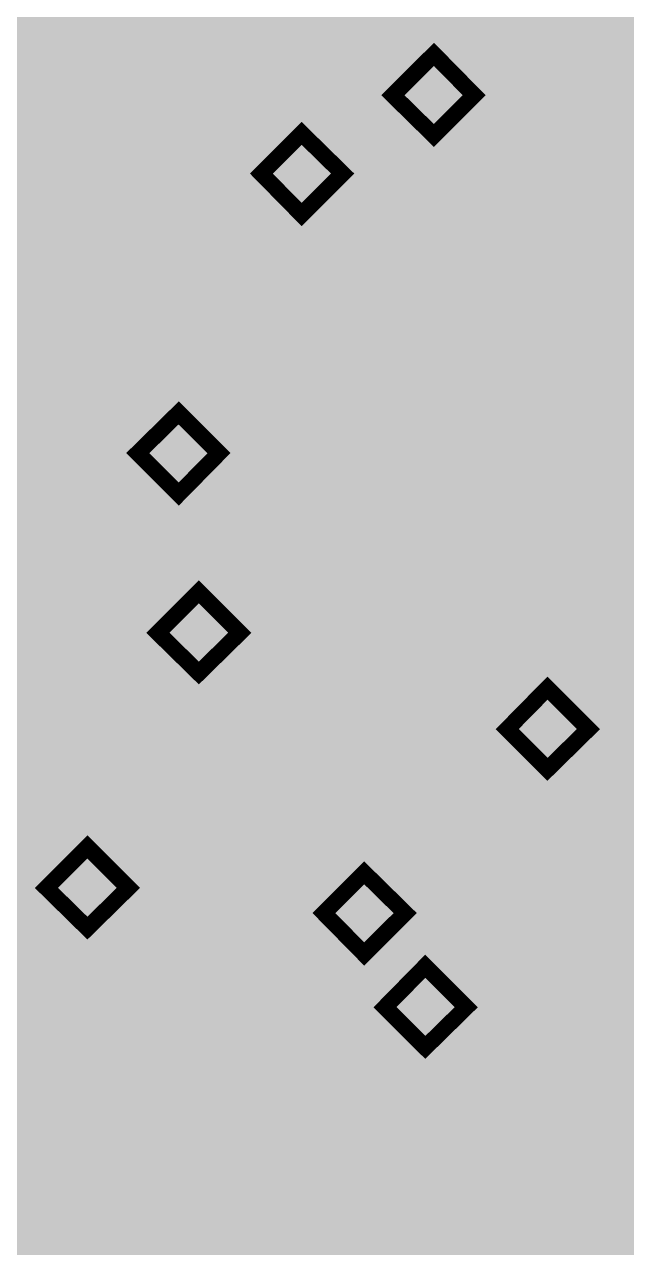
# Model space of a CAD drawing. Header units: millimetres. Extents: x 92 to 588, y 96 to 434.
# Drawn here: x 371.89 to 386.66, y 261.29 to 291.31 of the extents above; entities that cross this region are included whole.
import ezdxf

# ---------------------------------------------------------------- set-up
doc = ezdxf.new("R2010")
doc.units = ezdxf.units.MM
doc.layers.add('H', color=7, linetype='Continuous')
doc.layers.add('P', color=7, linetype='Continuous')

msp = doc.modelspace()

# ---------------------------------------------------------------- hatches: boundary and pattern name
at = {"layer": 'H', "linetype": 'Continuous'}
for points in [[(291.162, 223.903), (291.162, 433.788), (588.166, 433.788), (588.166, 223.903), (291.162, 223.903)], [(91.585, 96.255), (91.585, 292.1), (374.884, 292.1), (374.884, 96.255), (91.585, 96.255)], [(373.818, 288.532), (375, 290.807), (373.659, 290.807), (373.659, 291.124), (375.3, 291.124), (375.3, 290.736), (374.188, 288.532), (373.818, 288.532)], [(375.758, 288.532), (376.94, 290.807), (375.599, 290.807), (375.599, 291.124), (377.24, 291.124), (377.24, 290.736), (376.129, 288.532), (375.758, 288.532)], [(379.11, 288.479), (378.968, 288.496), (378.898, 288.496), (378.827, 288.514), (378.827, 288.849), (378.898, 288.831), (378.968, 288.796), (379.074, 288.778), (379.162, 288.778), (379.251, 288.778), (379.392, 288.814), (379.533, 288.867), (379.639, 288.955), (379.692, 289.008), (379.745, 289.061), (379.815, 289.202), (379.868, 289.361), (379.903, 289.537), (379.921, 289.643), (379.815, 289.837), (379.921, 289.89), (379.921, 289.96), (379.921, 290.19), (379.903, 290.401), (379.868, 290.489), (379.85, 290.56), (379.78, 290.701), (379.745, 290.736), (379.709, 290.772), (379.621, 290.842), (379.586, 290.86), (379.515, 290.878), (379.409, 290.895), (379.321, 290.878), (379.18, 290.825), (379.11, 290.772), (379.039, 290.701), (379.004, 290.595), (378.951, 290.437), (378.951, 290.295), (378.951, 290.207), (378.968, 290.084), (379.021, 289.978), (379.074, 289.872), (379.127, 289.837), (379.162, 289.819), (379.233, 289.784), (379.268, 289.766), (379.356, 289.749), (379.462, 289.749), (379.568, 289.749), (379.692, 289.784), (379.815, 289.837), (379.921, 289.643), (379.78, 289.555), (379.656, 289.502), (379.586, 289.484), (379.445, 289.466), (379.374, 289.466), (379.233, 289.466), (379.11, 289.502), (379.057, 289.519), (378.933, 289.572), (378.88, 289.625), (378.81, 289.678), (378.704, 289.802), (378.669, 289.89), (378.633, 289.978), (378.598, 290.172), (378.598, 290.278), (378.598, 290.384), (378.633, 290.56), (378.669, 290.648), (378.704, 290.719), (378.792, 290.86), (378.845, 290.93), (378.898, 290.983), (379.021, 291.072), (379.11, 291.107), (379.18, 291.142), (379.339, 291.16), (379.427, 291.177), (379.515, 291.16), (379.674, 291.142), (379.745, 291.107), (379.815, 291.072), (379.939, 290.983), (379.991, 290.93), (380.062, 290.86), (380.168, 290.683), (380.203, 290.56), (380.238, 290.437), (380.274, 290.154), (380.274, 289.978), (380.274, 289.819), (380.238, 289.519), (380.203, 289.378), (380.168, 289.237), (380.062, 288.99), (379.991, 288.902), (379.921, 288.796), (379.727, 288.637), (379.639, 288.584), (379.515, 288.532), (379.268, 288.479), (379.11, 288.479)], [(381.932, 288.584), (380.926, 289.572), (381.932, 290.578), (382.92, 289.572), (381.932, 288.584)], [(377.716, 288.532), (377.716, 289.025), (378.122, 289.025), (378.122, 288.532), (377.716, 288.532)], [(378.686, 286.644), (377.698, 287.65), (378.686, 288.637), (379.692, 287.65), (378.686, 286.644)], [(376.534, 283.099), (376.428, 283.116), (376.252, 283.134), (376.181, 283.169), (376.093, 283.187), (375.97, 283.275), (375.917, 283.328), (375.864, 283.381), (375.776, 283.504), (375.723, 283.646), (375.688, 283.804), (375.688, 283.875), (375.688, 283.981), (375.74, 284.175), (375.793, 284.263), (375.864, 284.351), (376.023, 284.492), (376.129, 284.545), (376.27, 284.404), (376.146, 284.298), (376.111, 284.228), (376.076, 284.157), (376.04, 283.998), (376.04, 283.91), (376.04, 283.787), (376.111, 283.593), (376.181, 283.522), (376.252, 283.452), (376.428, 283.363), (376.534, 283.363), (376.64, 283.363), (376.816, 283.434), (376.887, 283.487), (376.94, 283.557), (377.01, 283.751), (377.01, 283.857), (377.01, 283.928), (376.975, 284.051), (376.958, 284.104), (376.922, 284.157), (376.799, 284.245), (376.711, 284.298), (376.64, 284.333), (376.552, 284.369), (376.446, 284.404), (376.34, 284.457), (376.27, 284.404), (376.129, 284.545), (376.04, 284.616), (375.899, 284.739), (375.846, 284.792), (375.793, 284.863), (375.758, 285.039), (375.74, 285.127), (375.758, 285.198), (375.776, 285.339), (375.829, 285.462), (375.917, 285.568), (375.97, 285.621), (376.023, 285.656), (376.146, 285.727), (376.287, 285.78), (376.446, 285.798), (376.534, 285.815), (376.622, 285.798), (376.781, 285.78), (376.922, 285.745), (377.046, 285.674), (377.152, 285.568), (377.222, 285.462), (377.275, 285.357), (377.31, 285.215), (377.31, 285.145), (377.293, 285.057), (377.257, 284.898), (377.205, 284.81), (377.152, 284.722), (377.01, 284.598), (376.905, 284.545), (376.781, 284.686), (376.887, 284.81), (376.905, 284.863), (376.94, 284.933), (376.958, 285.074), (376.958, 285.145), (376.958, 285.233), (376.905, 285.374), (376.852, 285.445), (376.816, 285.462), (376.746, 285.515), (376.622, 285.551), (376.534, 285.551), (376.428, 285.551), (376.287, 285.498), (376.217, 285.445), (376.181, 285.427), (376.146, 285.357), (376.093, 285.251), (376.093, 285.163), (376.093, 285.11), (376.129, 285.004), (376.164, 284.951), (376.199, 284.916), (376.287, 284.827), (376.34, 284.792), (376.411, 284.757), (376.499, 284.704), (376.605, 284.669), (376.711, 284.633), (376.781, 284.686), (376.905, 284.545), (377.028, 284.475), (377.187, 284.351), (377.257, 284.281), (377.31, 284.192), (377.363, 283.998), (377.363, 283.893), (377.363, 283.804), (377.346, 283.646), (377.275, 283.504), (377.187, 283.381), (377.134, 283.328), (377.063, 283.275), (376.94, 283.187), (376.781, 283.134), (376.622, 283.116), (376.534, 283.099)], [(370.89, 283.169), (372.072, 285.445), (370.731, 285.445), (370.731, 285.745), (372.371, 285.745), (372.371, 285.357), (371.26, 283.169), (370.89, 283.169)], [(372.83, 283.169), (374.012, 285.445), (372.689, 285.445), (372.689, 285.745), (374.329, 285.745), (374.329, 285.357), (373.2, 283.169), (372.83, 283.169)], [(378.404, 283.116), (378.21, 283.116), (378.034, 283.152), (377.857, 283.205), (377.716, 283.258), (377.716, 283.628), (377.787, 283.593), (377.857, 283.557), (377.928, 283.522), (378.016, 283.487), (378.122, 283.452), (378.21, 283.434), (378.298, 283.416), (378.404, 283.416), (378.51, 283.416), (378.598, 283.452), (378.651, 283.469), (378.739, 283.522), (378.774, 283.575), (378.827, 283.646), (378.88, 283.751), (378.898, 283.857), (378.915, 283.981), (378.898, 284.051), (378.88, 284.175), (378.863, 284.21), (378.845, 284.263), (378.792, 284.333), (378.757, 284.369), (378.721, 284.386), (378.633, 284.439), (378.58, 284.457), (378.457, 284.475), (378.333, 284.475), (378.192, 284.475), (378.051, 284.457), (377.928, 284.439), (377.822, 284.422), (377.822, 285.745), (379.251, 285.745), (379.251, 285.445), (378.157, 285.445), (378.157, 284.757), (378.228, 284.757), (378.351, 284.774), (378.386, 284.774), (378.58, 284.774), (378.721, 284.739), (378.792, 284.722), (378.933, 284.651), (378.986, 284.616), (379.057, 284.563), (379.162, 284.439), (379.198, 284.369), (379.215, 284.298), (379.251, 284.104), (379.251, 283.893), (379.233, 283.716), (379.198, 283.646), (379.162, 283.557), (379.092, 283.416), (379.039, 283.363), (378.968, 283.31), (378.845, 283.222), (378.757, 283.187), (378.669, 283.152), (378.492, 283.116), (378.404, 283.116)], [(374.788, 283.169), (374.788, 283.663), (375.211, 283.663), (375.211, 283.169), (374.788, 283.169)], [(375.67, 279.783), (374.665, 280.788), (375.67, 281.776), (376.658, 280.788), (375.67, 279.783)], [(375.987, 278.442), (377.169, 280.718), (375.829, 280.718), (375.829, 281.017), (377.469, 281.017), (377.469, 280.629), (376.358, 278.442), (375.987, 278.442)], [(377.928, 278.442), (379.11, 280.718), (377.787, 280.718), (377.787, 281.017), (379.427, 281.017), (379.427, 280.629), (378.298, 278.442), (377.928, 278.442)], [(381.209, 278.389), (381.138, 278.389), (381.067, 278.407), (380.997, 278.424), (380.997, 278.76), (381.067, 278.724), (381.156, 278.707), (381.244, 278.689), (381.332, 278.689), (381.42, 278.689), (381.579, 278.707), (381.702, 278.777), (381.826, 278.848), (381.914, 278.971), (381.985, 279.095), (382.055, 279.253), (382.073, 279.448), (382.09, 279.553), (381.985, 279.73), (382.09, 279.8), (382.09, 279.853), (382.09, 280.083), (382.073, 280.294), (382.055, 280.382), (382.02, 280.471), (381.949, 280.594), (381.914, 280.647), (381.879, 280.682), (381.808, 280.735), (381.755, 280.753), (381.685, 280.788), (381.597, 280.788), (381.491, 280.788), (381.35, 280.735), (381.279, 280.665), (381.244, 280.629), (381.226, 280.594), (381.173, 280.506), (381.12, 280.329), (381.12, 280.188), (381.12, 280.118), (381.138, 279.977), (381.173, 279.924), (381.191, 279.871), (381.261, 279.783), (381.297, 279.747), (381.332, 279.712), (381.403, 279.677), (381.455, 279.677), (381.526, 279.659), (381.632, 279.659), (381.738, 279.659), (381.861, 279.694), (381.985, 279.73), (382.09, 279.553), (381.949, 279.465), (381.826, 279.412), (381.755, 279.395), (381.632, 279.377), (381.544, 279.359), (381.42, 279.377), (381.297, 279.395), (381.226, 279.412), (381.12, 279.483), (381.05, 279.518), (380.979, 279.571), (380.873, 279.712), (380.838, 279.783), (380.803, 279.871), (380.768, 280.065), (380.768, 280.171), (380.768, 280.277), (380.803, 280.453), (380.838, 280.541), (380.873, 280.629), (380.962, 280.77), (381.015, 280.823), (381.067, 280.876), (381.209, 280.964), (381.279, 281), (381.35, 281.035), (381.508, 281.07), (381.597, 281.07), (381.685, 281.07), (381.844, 281.035), (381.914, 281.017), (381.985, 280.982), (382.108, 280.894), (382.161, 280.841), (382.232, 280.77), (382.337, 280.576), (382.373, 280.471), (382.408, 280.347), (382.443, 280.047), (382.443, 279.888), (382.443, 279.73), (382.408, 279.412), (382.373, 279.271), (382.337, 279.13), (382.232, 278.901), (382.161, 278.795), (382.09, 278.707), (381.914, 278.548), (381.808, 278.495), (381.702, 278.442), (381.438, 278.389), (381.297, 278.389), (381.209, 278.389)], [(383.378, 278.389), (383.184, 278.407), (383.096, 278.424), (382.902, 278.477), (382.761, 278.548), (382.761, 278.901), (382.92, 278.83), (383.078, 278.76), (383.184, 278.724), (383.36, 278.689), (383.449, 278.689), (383.555, 278.689), (383.66, 278.707), (383.713, 278.742), (383.801, 278.795), (383.837, 278.83), (383.907, 278.901), (383.943, 278.989), (383.96, 279.042), (383.978, 279.165), (383.995, 279.218), (383.978, 279.289), (383.96, 279.412), (383.943, 279.465), (383.925, 279.5), (383.872, 279.571), (383.837, 279.606), (383.749, 279.642), (383.66, 279.677), (383.555, 279.694), (383.449, 279.694), (383.29, 279.694), (383.29, 279.977), (383.413, 279.977), (383.519, 279.977), (383.713, 280.047), (383.784, 280.083), (383.819, 280.118), (383.89, 280.188), (383.925, 280.312), (383.943, 280.418), (383.943, 280.453), (383.925, 280.541), (383.907, 280.576), (383.872, 280.612), (383.837, 280.665), (383.731, 280.735), (383.66, 280.753), (383.572, 280.77), (383.484, 280.77), (383.396, 280.77), (383.308, 280.753), (383.202, 280.718), (383.114, 280.682), (383.043, 280.647), (382.972, 280.612), (382.92, 280.576), (382.867, 280.541), (382.849, 280.912), (382.972, 280.964), (383.149, 281.017), (383.237, 281.053), (383.431, 281.07), (383.519, 281.07), (383.678, 281.07), (383.819, 281.035), (383.89, 281.017), (384.013, 280.964), (384.066, 280.929), (384.119, 280.876), (384.207, 280.788), (384.225, 280.718), (384.26, 280.665), (384.295, 280.523), (384.295, 280.453), (384.278, 280.347), (384.207, 280.153), (384.154, 280.083), (384.084, 279.994), (383.907, 279.888), (383.819, 279.871), (383.89, 279.818), (383.978, 279.8), (384.084, 279.747), (384.154, 279.677), (384.19, 279.642), (384.26, 279.536), (384.295, 279.483), (384.313, 279.43), (384.331, 279.289), (384.348, 279.201), (384.331, 279.112), (384.313, 278.954), (384.278, 278.883), (384.242, 278.813), (384.172, 278.671), (384.119, 278.618), (384.048, 278.566), (383.907, 278.477), (383.837, 278.442), (383.749, 278.407), (383.572, 278.389), (383.378, 278.389)], [(379.886, 278.442), (379.886, 278.936), (380.291, 278.936), (380.291, 278.442), (379.886, 278.442)], [(385.054, 274.914), (386.236, 277.19), (384.895, 277.19), (384.895, 277.49), (386.535, 277.49), (386.535, 277.102), (385.424, 274.914), (385.054, 274.914)], [(376.164, 275.391), (375.158, 276.378), (376.164, 277.384), (377.169, 276.378), (376.164, 275.391)], [(371.93, 273.274), (371.93, 273.644), (372.107, 273.803), (372.248, 273.944), (372.407, 274.103), (372.548, 274.262), (372.689, 274.42), (372.901, 274.685), (372.954, 274.791), (373.006, 274.879), (373.059, 275.091), (373.059, 275.179), (373.059, 275.285), (373.024, 275.373), (373.006, 275.408), (372.971, 275.479), (372.936, 275.514), (372.865, 275.567), (372.795, 275.585), (372.707, 275.602), (372.618, 275.62), (372.53, 275.602), (372.442, 275.585), (372.336, 275.567), (372.248, 275.532), (372.177, 275.496), (372.107, 275.461), (372.054, 275.426), (372.001, 275.391), (371.983, 275.761), (372.107, 275.814), (372.283, 275.867), (372.371, 275.884), (372.565, 275.92), (372.654, 275.92), (372.742, 275.92), (372.901, 275.884), (373.042, 275.849), (373.165, 275.761), (373.218, 275.726), (373.271, 275.673), (373.342, 275.567), (373.395, 275.426), (373.412, 275.285), (373.412, 275.197), (373.412, 275.055), (373.377, 274.932), (373.342, 274.791), (373.289, 274.685), (373.218, 274.579), (373.13, 274.456), (373.042, 274.35), (372.936, 274.244), (372.777, 274.068), (372.583, 273.874), (372.389, 273.697), (372.248, 273.574), (373.518, 273.574), (373.518, 273.274), (371.93, 273.274)], [(376.852, 272.903), (376.764, 272.903), (376.587, 272.939), (376.499, 272.956), (376.428, 272.992), (376.287, 273.062), (376.234, 273.115), (376.181, 273.168), (376.093, 273.292), (376.076, 273.362), (376.04, 273.45), (376.023, 273.591), (376.023, 273.68), (376.023, 273.768), (376.076, 273.962), (376.129, 274.05), (376.181, 274.138), (376.358, 274.279), (376.446, 274.332), (376.587, 274.209), (376.481, 274.085), (376.446, 274.015), (376.411, 273.944), (376.375, 273.785), (376.358, 273.697), (376.375, 273.591), (376.446, 273.397), (376.499, 273.309), (376.587, 273.239), (376.764, 273.168), (376.852, 273.15), (376.958, 273.168), (377.134, 273.221), (377.205, 273.292), (377.275, 273.362), (377.346, 273.538), (377.346, 273.644), (377.346, 273.715), (377.31, 273.856), (377.275, 273.891), (377.24, 273.944), (377.116, 274.05), (377.046, 274.085), (376.975, 274.121), (376.887, 274.156), (376.781, 274.209), (376.658, 274.244), (376.587, 274.209), (376.446, 274.332), (376.358, 274.403), (376.217, 274.526), (376.164, 274.597), (376.129, 274.667), (376.076, 274.826), (376.076, 274.914), (376.076, 274.985), (376.111, 275.126), (376.164, 275.249), (376.252, 275.355), (376.305, 275.408), (376.358, 275.461), (376.481, 275.532), (376.622, 275.567), (376.781, 275.602), (376.852, 275.602), (376.94, 275.602), (377.099, 275.585), (377.24, 275.532), (377.363, 275.461), (377.416, 275.408), (377.469, 275.373), (377.557, 275.267), (377.61, 275.144), (377.628, 275.02), (377.628, 274.95), (377.628, 274.861), (377.575, 274.685), (377.54, 274.597), (377.487, 274.526), (377.328, 274.385), (377.24, 274.332), (377.099, 274.473), (377.205, 274.597), (377.24, 274.667), (377.257, 274.72), (377.293, 274.861), (377.293, 274.932), (377.293, 275.02), (377.222, 275.161), (377.169, 275.232), (377.152, 275.267), (377.081, 275.302), (376.958, 275.338), (376.852, 275.355), (376.764, 275.338), (376.605, 275.285), (376.552, 275.249), (376.517, 275.214), (376.464, 275.161), (376.428, 275.055), (376.428, 274.967), (376.428, 274.897), (376.464, 274.791), (376.481, 274.738), (376.517, 274.703), (376.605, 274.614), (376.675, 274.579), (376.728, 274.544), (376.834, 274.509), (376.94, 274.456), (377.028, 274.42), (377.099, 274.473), (377.24, 274.332), (377.346, 274.262), (377.522, 274.138), (377.575, 274.068), (377.628, 273.997), (377.698, 273.785), (377.698, 273.68), (377.698, 273.591), (377.663, 273.45), (377.61, 273.309), (377.522, 273.186), (377.451, 273.115), (377.399, 273.062), (377.257, 272.992), (377.116, 272.939), (376.94, 272.903), (376.852, 272.903)], [(379.903, 272.903), (379.797, 272.903), (379.621, 272.956), (379.462, 273.027), (379.321, 273.15), (379.268, 273.239), (379.233, 273.327), (379.162, 273.538), (379.11, 273.785), (379.074, 274.085), (379.074, 274.42), (379.11, 274.72), (379.162, 274.985), (379.233, 275.179), (379.286, 275.267), (379.339, 275.355), (379.462, 275.479), (379.621, 275.549), (379.797, 275.585), (379.903, 275.602), (379.903, 275.302), (379.833, 275.302), (379.709, 275.267), (379.674, 275.232), (379.621, 275.197), (379.55, 275.108), (379.515, 275.038), (379.498, 274.967), (379.462, 274.808), (379.445, 274.703), (379.427, 274.491), (379.427, 274.244), (379.427, 273.997), (379.445, 273.803), (379.462, 273.697), (379.498, 273.538), (379.515, 273.468), (379.55, 273.397), (379.621, 273.309), (379.656, 273.256), (379.709, 273.239), (379.833, 273.186), (379.974, 273.186), (380.097, 273.221), (380.133, 273.256), (380.185, 273.292), (380.256, 273.397), (380.291, 273.468), (380.309, 273.538), (380.344, 273.697), (380.362, 273.785), (380.38, 273.997), (380.38, 274.244), (380.38, 274.509), (380.362, 274.72), (380.344, 274.808), (380.309, 274.967), (380.291, 275.038), (380.256, 275.108), (380.185, 275.197), (380.133, 275.232), (380.097, 275.267), (379.974, 275.302), (379.903, 275.302), (379.903, 275.602), (380.009, 275.585), (380.185, 275.549), (380.344, 275.461), (380.485, 275.338), (380.538, 275.267), (380.574, 275.179), (380.644, 274.967), (380.697, 274.703), (380.732, 274.42), (380.732, 274.244), (380.732, 274.085), (380.697, 273.785), (380.644, 273.521), (380.574, 273.309), (380.521, 273.239), (380.468, 273.15), (380.344, 273.027), (380.185, 272.956), (380.009, 272.903), (379.903, 272.903)], [(381.844, 272.903), (381.755, 272.903), (381.579, 272.939), (381.491, 272.956), (381.42, 272.992), (381.279, 273.062), (381.226, 273.115), (381.173, 273.168), (381.103, 273.292), (381.067, 273.362), (381.032, 273.45), (381.015, 273.591), (381.015, 273.68), (381.015, 273.768), (381.067, 273.962), (381.12, 274.05), (381.173, 274.138), (381.35, 274.279), (381.438, 274.332), (381.579, 274.209), (381.473, 274.085), (381.438, 274.015), (381.403, 273.944), (381.367, 273.785), (381.35, 273.697), (381.367, 273.591), (381.438, 273.397), (381.491, 273.309), (381.579, 273.239), (381.755, 273.168), (381.861, 273.15), (381.967, 273.168), (382.126, 273.221), (382.196, 273.292), (382.267, 273.362), (382.337, 273.538), (382.337, 273.644), (382.337, 273.715), (382.302, 273.856), (382.267, 273.891), (382.232, 273.944), (382.108, 274.05), (382.038, 274.085), (381.967, 274.121), (381.879, 274.156), (381.773, 274.209), (381.65, 274.244), (381.579, 274.209), (381.438, 274.332), (381.35, 274.403), (381.209, 274.526), (381.156, 274.597), (381.12, 274.667), (381.067, 274.826), (381.067, 274.914), (381.067, 274.985), (381.103, 275.126), (381.156, 275.249), (381.244, 275.355), (381.297, 275.408), (381.35, 275.461), (381.473, 275.532), (381.614, 275.567), (381.773, 275.602), (381.844, 275.602), (381.932, 275.602), (382.09, 275.585), (382.232, 275.532), (382.355, 275.461), (382.408, 275.408), (382.461, 275.373), (382.549, 275.267), (382.602, 275.144), (382.62, 275.02), (382.62, 274.95), (382.62, 274.861), (382.567, 274.685), (382.531, 274.597), (382.479, 274.526), (382.32, 274.385), (382.232, 274.332), (382.108, 274.473), (382.196, 274.597), (382.232, 274.667), (382.249, 274.72), (382.285, 274.861), (382.285, 274.932), (382.285, 275.02), (382.232, 275.161), (382.179, 275.232), (382.143, 275.267), (382.073, 275.302), (381.949, 275.338), (381.844, 275.355), (381.755, 275.338), (381.597, 275.285), (381.544, 275.249), (381.508, 275.214), (381.455, 275.161), (381.42, 275.055), (381.42, 274.967), (381.42, 274.897), (381.455, 274.791), (381.473, 274.738), (381.508, 274.703), (381.597, 274.614), (381.667, 274.579), (381.72, 274.544), (381.826, 274.509), (381.932, 274.456), (382.02, 274.42), (382.108, 274.473), (382.232, 274.332), (382.337, 274.262), (382.514, 274.138), (382.567, 274.068), (382.62, 273.997), (382.69, 273.785), (382.69, 273.68), (382.69, 273.591), (382.655, 273.45), (382.602, 273.309), (382.514, 273.186), (382.443, 273.115), (382.39, 273.062), (382.249, 272.992), (382.108, 272.939), (381.932, 272.903), (381.844, 272.903)], [(374.259, 272.956), (375.441, 275.232), (374.118, 275.232), (374.118, 275.549), (375.758, 275.549), (375.758, 275.161), (374.629, 272.956), (374.259, 272.956)], [(384.719, 273.027), (383.731, 274.015), (384.719, 275.02), (385.724, 274.015), (384.719, 273.027)], [(378.157, 272.956), (378.157, 273.45), (378.58, 273.45), (378.58, 272.956), (378.157, 272.956)], [(373.43, 269.129), (372.424, 270.117), (373.43, 271.122), (374.435, 270.117), (373.43, 269.129)], [(382.055, 268.088), (383.237, 270.363), (381.896, 270.363), (381.896, 270.663), (383.537, 270.663), (383.537, 270.275), (382.426, 268.088), (382.055, 268.088)], [(384.648, 268.018), (384.542, 268.018), (384.366, 268.053), (384.207, 268.106), (384.084, 268.194), (384.013, 268.247), (383.96, 268.3), (383.89, 268.423), (383.854, 268.494), (383.837, 268.564), (383.801, 268.723), (383.801, 268.794), (383.801, 268.899), (383.854, 269.093), (383.907, 269.182), (383.978, 269.27), (384.137, 269.411), (384.242, 269.464), (384.384, 269.323), (384.26, 269.199), (384.225, 269.146), (384.19, 269.076), (384.154, 268.899), (384.154, 268.829), (384.154, 268.705), (384.225, 268.511), (384.295, 268.441), (384.366, 268.37), (384.542, 268.282), (384.648, 268.282), (384.754, 268.282), (384.93, 268.353), (385.001, 268.406), (385.054, 268.476), (385.124, 268.653), (385.124, 268.776), (385.124, 268.847), (385.089, 268.97), (385.071, 269.023), (385.036, 269.076), (384.913, 269.164), (384.825, 269.217), (384.754, 269.252), (384.666, 269.288), (384.56, 269.323), (384.436, 269.376), (384.384, 269.323), (384.242, 269.464), (384.137, 269.534), (383.995, 269.64), (383.96, 269.711), (383.907, 269.781), (383.872, 269.94), (383.854, 270.046), (383.872, 270.117), (383.89, 270.258), (383.943, 270.363), (384.031, 270.487), (384.084, 270.522), (384.137, 270.575), (384.26, 270.646), (384.401, 270.699), (384.56, 270.716), (384.719, 270.716), (384.877, 270.699), (385.019, 270.646), (385.16, 270.575), (385.213, 270.54), (385.248, 270.487), (385.336, 270.381), (385.389, 270.275), (385.424, 270.134), (385.424, 270.064), (385.407, 269.975), (385.371, 269.817), (385.318, 269.728), (385.265, 269.64), (385.124, 269.517), (385.019, 269.464), (384.895, 269.605), (385.001, 269.728), (385.019, 269.781), (385.054, 269.852), (385.071, 269.993), (385.071, 270.064), (385.071, 270.152), (385.019, 270.293), (384.966, 270.346), (384.93, 270.381), (384.86, 270.416), (384.736, 270.469), (384.63, 270.469), (384.542, 270.469), (384.384, 270.416), (384.331, 270.363), (384.295, 270.346), (384.26, 270.275), (384.207, 270.169), (384.207, 270.081), (384.207, 270.028), (384.242, 269.905), (384.278, 269.87), (384.295, 269.817), (384.401, 269.746), (384.454, 269.711), (384.525, 269.676), (384.613, 269.623), (384.719, 269.57), (384.825, 269.552), (384.895, 269.605), (385.019, 269.464), (385.124, 269.393), (385.301, 269.27), (385.371, 269.182), (385.424, 269.111), (385.477, 268.917), (385.477, 268.794), (385.477, 268.723), (385.442, 268.564), (385.389, 268.423), (385.301, 268.3), (385.248, 268.247), (385.177, 268.194), (385.054, 268.106), (384.895, 268.053), (384.736, 268.018), (384.648, 268.018)], [(380.221, 268.494), (379.233, 269.499), (380.221, 270.487), (381.226, 269.499), (380.221, 268.494)], [(374.259, 266.007), (374.153, 266.007), (373.994, 266.042), (373.906, 266.06), (373.835, 266.095), (373.694, 266.183), (373.641, 266.218), (373.589, 266.289), (373.5, 266.412), (373.465, 266.465), (373.447, 266.553), (373.412, 266.695), (373.412, 266.783), (373.412, 266.889), (373.483, 267.065), (373.518, 267.171), (373.589, 267.241), (373.747, 267.383), (373.853, 267.435), (373.994, 267.312), (373.888, 267.188), (373.835, 267.118), (373.8, 267.047), (373.765, 266.889), (373.765, 266.8), (373.765, 266.695), (373.835, 266.501), (373.906, 266.412), (373.977, 266.342), (374.153, 266.271), (374.259, 266.271), (374.365, 266.271), (374.541, 266.342), (374.612, 266.395), (374.665, 266.465), (374.735, 266.642), (374.735, 266.748), (374.735, 266.836), (374.7, 266.959), (374.682, 267.012), (374.647, 267.047), (374.523, 267.153), (374.435, 267.188), (374.365, 267.224), (374.276, 267.259), (374.171, 267.312), (374.065, 267.365), (373.994, 267.312), (373.853, 267.435), (373.765, 267.506), (373.624, 267.629), (373.571, 267.7), (373.536, 267.771), (373.483, 267.929), (373.483, 268.035), (373.483, 268.106), (373.5, 268.229), (373.571, 268.353), (373.641, 268.458), (373.694, 268.511), (373.747, 268.564), (373.871, 268.635), (374.012, 268.688), (374.171, 268.705), (374.347, 268.705), (374.506, 268.688), (374.647, 268.635), (374.77, 268.564), (374.876, 268.476), (374.947, 268.37), (375, 268.247), (375.035, 268.123), (375.035, 268.053), (375.035, 267.965), (374.982, 267.788), (374.929, 267.7), (374.876, 267.629), (374.735, 267.488), (374.647, 267.435), (374.506, 267.577), (374.612, 267.7), (374.647, 267.771), (374.665, 267.823), (374.7, 267.965), (374.7, 268.053), (374.682, 268.123), (374.629, 268.282), (374.576, 268.335), (374.541, 268.37), (374.47, 268.406), (374.347, 268.441), (374.259, 268.458), (374.171, 268.441), (374.012, 268.388), (373.941, 268.353), (373.924, 268.317), (373.871, 268.264), (373.835, 268.159), (373.818, 268.07), (373.835, 268), (373.853, 267.894), (373.888, 267.841), (373.924, 267.806), (374.012, 267.718), (374.065, 267.682), (374.241, 267.612), (374.347, 267.559), (374.435, 267.524), (374.506, 267.577), (374.647, 267.435), (374.753, 267.383), (374.911, 267.241), (374.982, 267.171), (375.035, 267.1), (375.088, 266.906), (375.105, 266.783), (375.088, 266.695), (375.07, 266.553), (375, 266.412), (374.911, 266.289), (374.859, 266.236), (374.788, 266.183), (374.665, 266.095), (374.506, 266.042), (374.347, 266.007), (374.259, 266.007)], [(379.286, 266.007), (379.198, 266.007), (379.039, 266.042), (378.968, 266.077), (378.898, 266.095), (378.774, 266.183), (378.704, 266.236), (378.651, 266.324), (378.545, 266.501), (378.51, 266.624), (378.475, 266.748), (378.422, 267.03), (378.422, 267.206), (378.422, 267.365), (378.457, 267.665), (378.492, 267.806), (378.527, 267.947), (378.633, 268.176), (378.704, 268.282), (378.774, 268.37), (378.968, 268.529), (379.074, 268.582), (379.18, 268.635), (379.445, 268.688), (379.586, 268.688), (379.674, 268.688), (379.745, 268.688), (379.815, 268.67), (379.886, 268.653), (379.886, 268.335), (379.815, 268.353), (379.727, 268.37), (379.639, 268.388), (379.533, 268.406), (379.462, 268.388), (379.321, 268.37), (379.18, 268.317), (379.074, 268.229), (379.021, 268.176), (378.968, 268.123), (378.898, 267.982), (378.827, 267.823), (378.792, 267.647), (378.774, 267.541), (378.898, 267.347), (378.774, 267.294), (378.774, 267.241), (378.774, 267.206), (378.774, 267.171), (378.774, 267.118), (378.774, 266.994), (378.81, 266.783), (378.827, 266.695), (378.863, 266.606), (378.915, 266.483), (378.951, 266.448), (379.039, 266.359), (379.11, 266.324), (379.198, 266.307), (379.286, 266.289), (379.392, 266.307), (379.515, 266.342), (379.586, 266.412), (379.621, 266.448), (379.656, 266.483), (379.709, 266.571), (379.745, 266.748), (379.745, 266.889), (379.745, 266.959), (379.727, 267.1), (379.709, 267.153), (379.692, 267.206), (379.621, 267.294), (379.568, 267.347), (379.533, 267.365), (379.462, 267.4), (379.427, 267.418), (379.339, 267.418), (379.251, 267.435), (379.127, 267.418), (379.004, 267.4), (378.898, 267.347), (378.774, 267.541), (378.898, 267.612), (379.039, 267.665), (379.11, 267.682), (379.251, 267.718), (379.321, 267.718), (379.462, 267.718), (379.586, 267.682), (379.639, 267.665), (379.762, 267.612), (379.815, 267.559), (379.886, 267.506), (379.991, 267.365), (380.027, 267.294), (380.062, 267.206), (380.097, 267.012), (380.097, 266.906), (380.097, 266.8), (380.062, 266.624), (380.044, 266.536), (380.009, 266.448), (379.921, 266.307), (379.868, 266.254), (379.797, 266.201), (379.674, 266.113), (379.603, 266.077), (379.533, 266.042), (379.374, 266.007), (379.286, 266.007)], [(371.666, 266.06), (372.848, 268.353), (371.507, 268.353), (371.507, 268.653), (373.148, 268.653), (373.148, 268.264), (372.036, 266.06), (371.666, 266.06)], [(377.54, 266.06), (377.54, 266.959), (377.54, 267.224), (377.54, 268.247), (376.675, 267.224), (377.54, 267.224), (377.54, 266.959), (376.411, 266.959), (376.411, 267.312), (377.557, 268.653), (377.875, 268.653), (377.875, 267.224), (378.192, 267.224), (378.192, 266.959), (377.875, 266.959), (377.875, 266.06), (377.54, 266.06)], [(385.953, 268.088), (385.953, 268.582), (386.359, 268.582), (386.359, 268.088), (385.953, 268.088)], [(381.72, 266.201), (380.732, 267.188), (381.72, 268.194), (382.725, 267.188), (381.72, 266.201)], [(375.564, 266.06), (375.564, 266.553), (375.97, 266.553), (375.97, 266.06), (375.564, 266.06)]]:
    msp.add_hatch(color=7, dxfattribs=at).paths.add_polyline_path(points)

# ---------------------------------------------------------------- linework, layer by layer
at = {"layer": 'P', "color": 7, "const_width": 0.4}
for points in [[(380.926, 289.572), (381.932, 288.584), (382.92, 289.572), (381.932, 290.578), (380.926, 289.572), (380.926, 289.572)], [(377.698, 287.65), (378.686, 286.644), (379.692, 287.65), (378.686, 288.637), (377.698, 287.65), (377.698, 287.65)], [(374.665, 280.788), (375.67, 279.783), (376.658, 280.788), (375.67, 281.776), (374.665, 280.788), (374.665, 280.788)], [(375.158, 276.378), (376.164, 275.391), (377.169, 276.378), (376.164, 277.384), (375.158, 276.378), (375.158, 276.378)], [(383.731, 274.015), (384.719, 273.027), (385.724, 274.015), (384.719, 275.02), (383.731, 274.015), (383.731, 274.015)], [(372.424, 270.117), (373.43, 269.129), (374.435, 270.117), (373.43, 271.122), (372.424, 270.117), (372.424, 270.117)], [(379.233, 269.499), (380.221, 268.494), (381.226, 269.499), (380.221, 270.487), (379.233, 269.499), (379.233, 269.499)], [(380.732, 267.188), (381.72, 266.201), (382.725, 267.188), (381.72, 268.194), (380.732, 267.188), (380.732, 267.188)]]:
    msp.add_lwpolyline(points, dxfattribs=at)

doc.saveas('drawing.dxf')
